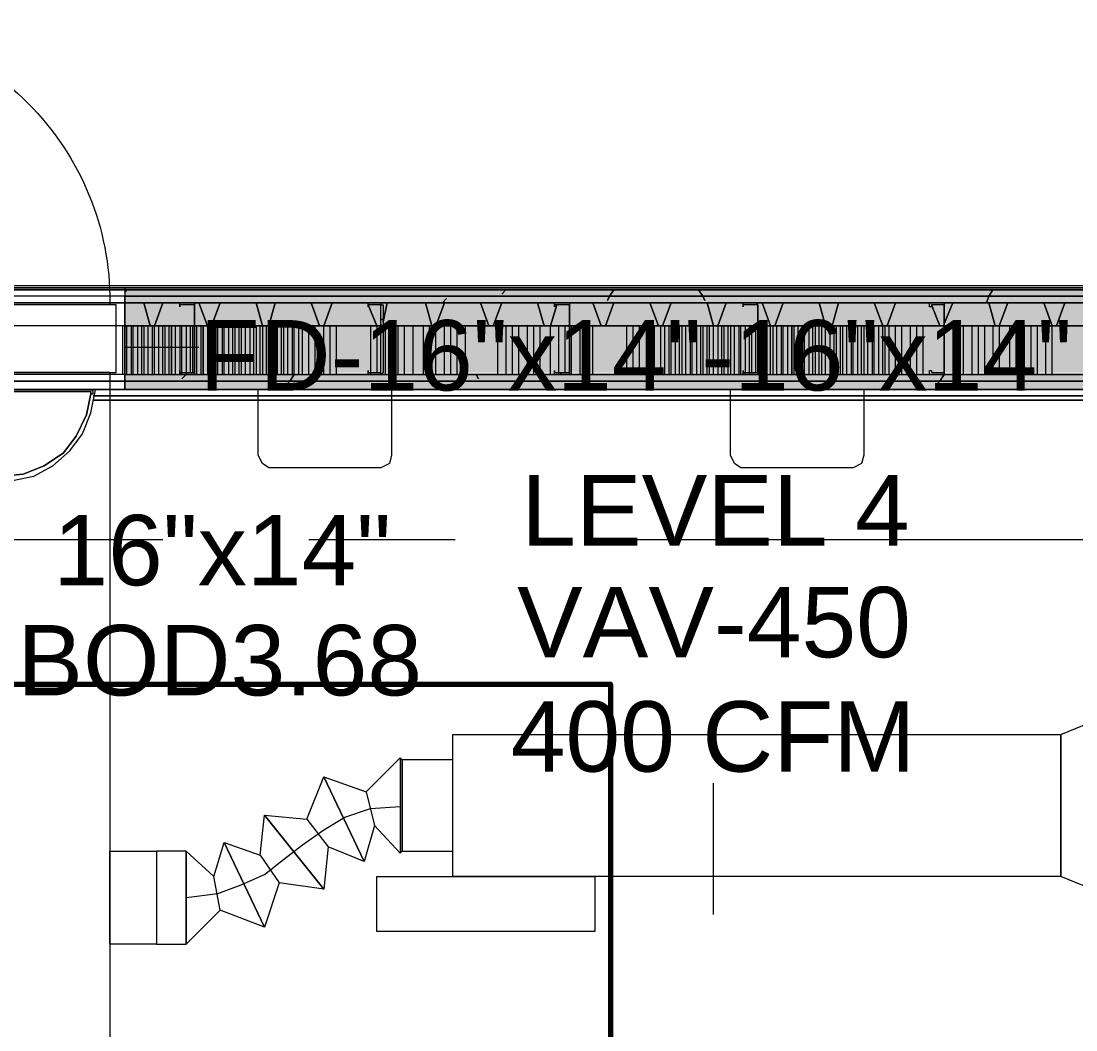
# Model space of a CAD drawing. Header units: metres. Extents: x 29 to 268, y -7 to 151.
# Drawn here: x 65.842 to 68.125, y 32.948 to 35.132 of the extents above; entities that cross this region are included whole.
import ezdxf

# ---------------------------------------------------------------- set-up
doc = ezdxf.new("R2010")
doc.units = ezdxf.units.M
doc.layers.add('HVAC - Ductos', color=5, linetype='Continuous', lineweight=50)
doc.layers.add('PDF2_Geometry', color=7, linetype='Continuous', true_color=0xaaaaaa)
doc.layers.add('PDF2_Solid Fills', color=7, linetype='Continuous', true_color=0xffffff)
doc.layers.add('PDF2_Text', color=7, linetype='Continuous')
doc.styles.add('PDF Helvetica', font='')
doc.styles.get('PDF Helvetica').set_extended_font_data('Helvetica')

msp = doc.modelspace()

# ---------------------------------------------------------------- hatches: boundary and pattern name
at = {"layer": 'PDF2_Solid Fills', "lineweight": 0, "transparency": 33554559}
h = msp.add_hatch(color=256, dxfattribs=at)
h.paths.add_polyline_path([(65.5709, 34.5359), (65.5709, 34.5496), (65.4059, 34.5496), (65.4059, 34.5359)])
h.paths.add_polyline_path([(74.5497, 34.5359), (74.5497, 34.5496), (73.7568, 34.5496), (73.7568, 34.5359)])
h.paths.add_polyline_path([(73.0326, 34.5359), (73.0326, 34.5496), (66.0659, 34.5496), (66.0659, 34.5359)])
h = msp.add_hatch(color=256, dxfattribs=at)
h.paths.add_polyline_path([(65.5709, 34.5359), (65.5709, 34.5496), (65.4059, 34.5496), (65.4059, 34.5359)])
h.paths.add_polyline_path([(74.5497, 34.5359), (74.5497, 34.5496), (73.7568, 34.5496), (73.7568, 34.5359)])
h.paths.add_polyline_path([(73.0326, 34.5359), (73.0326, 34.5496), (66.0659, 34.5496), (66.0659, 34.5359)])
h = msp.add_hatch(color=256, dxfattribs=at)
h.paths.add_polyline_path([(65.5709, 34.5221), (65.5709, 34.5359), (65.4059, 34.5359), (65.4059, 34.5221)])
h.paths.add_polyline_path([(73.7568, 34.5359), (73.7568, 34.5221), (74.5681, 34.5221), (74.5681, 34.5359)])
h.paths.add_polyline_path([(66.0659, 34.5359), (66.0659, 34.5221), (73.0326, 34.5221), (73.0326, 34.5359)])
h = msp.add_hatch(color=256, dxfattribs=at)
h.paths.add_polyline_path([(65.5709, 34.5221), (65.5709, 34.5359), (65.4059, 34.5359), (65.4059, 34.5221)])
h.paths.add_polyline_path([(73.7568, 34.5359), (73.7568, 34.5221), (74.5497, 34.5221), (74.5497, 34.5359)])
h.paths.add_polyline_path([(66.0659, 34.5359), (66.0659, 34.5221), (73.0326, 34.5221), (73.0326, 34.5359)])
h = msp.add_hatch(color=256, dxfattribs=at)
h.paths.add_polyline_path([(65.5709, 34.4717), (65.5709, 34.5221), (65.4059, 34.5221), (65.4059, 34.4717)])
h.paths.add_polyline_path([(73.7568, 34.5221), (73.7568, 34.4717), (74.5818, 34.4717), (74.5818, 34.5221)])
h.paths.add_polyline_path([(66.0659, 34.5221), (66.0659, 34.4717), (73.0326, 34.4717), (73.0326, 34.5221)])
h = msp.add_hatch(color=256, dxfattribs=at)
h.paths.add_polyline_path([(65.5709, 34.4717), (65.5709, 34.5221), (65.4059, 34.5221), (65.4059, 34.4717)])
h.paths.add_polyline_path([(73.7568, 34.5221), (73.7568, 34.4717), (74.5497, 34.4717), (74.5497, 34.5221)])
h.paths.add_polyline_path([(66.0659, 34.5221), (66.0659, 34.4717), (73.0326, 34.4717), (73.0326, 34.5221)])
h = msp.add_hatch(color=256, dxfattribs=at)
h.paths.add_polyline_path([(66.185, 34.5221), (66.2171, 34.5175), (66.2171, 34.5221)])
h.paths.add_polyline_path([(66.2171, 34.3709), (66.185, 34.3709), (66.2171, 34.3663)])
h = msp.add_hatch(color=256, dxfattribs=at)
h.paths.add_polyline_path([(66.185, 34.5221), (66.2171, 34.5175), (66.2171, 34.5221)])
h.paths.add_polyline_path([(66.2171, 34.3709), (66.185, 34.3709), (66.2171, 34.3663)])
h = msp.add_hatch(color=256, dxfattribs=at)
h.paths.add_polyline_path([(66.593, 34.5221), (66.6205, 34.5175), (66.6205, 34.5221)])
h.paths.add_polyline_path([(66.6205, 34.3709), (66.593, 34.3709), (66.6205, 34.3663)])
h = msp.add_hatch(color=256, dxfattribs=at)
h.paths.add_polyline_path([(66.593, 34.5221), (66.6205, 34.5175), (66.6205, 34.5221)])
h.paths.add_polyline_path([(66.6205, 34.3709), (66.593, 34.3709), (66.6205, 34.3663)])
h = msp.add_hatch(color=256, dxfattribs=at)
h.paths.add_polyline_path([(67.0284, 34.5175), (67.0284, 34.5221), (66.9964, 34.5221)])
h.paths.add_polyline_path([(67.0284, 34.3663), (67.0284, 34.3709), (66.9964, 34.3709)])
h = msp.add_hatch(color=256, dxfattribs=at)
h.paths.add_polyline_path([(67.0284, 34.5175), (67.0284, 34.5221), (66.9964, 34.5221)])
h.paths.add_polyline_path([(67.0284, 34.3663), (67.0284, 34.3709), (66.9964, 34.3709)])
h = msp.add_hatch(color=256, dxfattribs=at)
h.paths.add_polyline_path([(67.4042, 34.5221), (67.4317, 34.5175), (67.4317, 34.5221)])
h.paths.add_polyline_path([(67.4317, 34.3709), (67.4042, 34.3709), (67.4317, 34.3663)])
h = msp.add_hatch(color=256, dxfattribs=at)
h.paths.add_polyline_path([(67.4042, 34.5221), (67.4317, 34.5175), (67.4317, 34.5221)])
h.paths.add_polyline_path([(67.4317, 34.3709), (67.4042, 34.3709), (67.4317, 34.3663)])
h = msp.add_hatch(color=256, dxfattribs=at)
h.paths.add_polyline_path([(67.8396, 34.5175), (67.8396, 34.5221), (67.8122, 34.5221)])
h.paths.add_polyline_path([(67.8396, 34.3663), (67.8396, 34.3709), (67.8076, 34.3709)])
h = msp.add_hatch(color=256, dxfattribs=at)
h.paths.add_polyline_path([(67.8396, 34.5175), (67.8396, 34.5221), (67.8122, 34.5221)])
h.paths.add_polyline_path([(67.8396, 34.3663), (67.8396, 34.3709), (67.8076, 34.3709)])
h = msp.add_hatch(color=256, dxfattribs=at)
h.paths.add_polyline_path([(65.5709, 34.3663), (65.5709, 34.4717), (65.4059, 34.4717), (65.4059, 34.3663)])
h.paths.add_polyline_path([(74.536, 34.3709), (74.5818, 34.3709), (74.5818, 34.4717), (73.7568, 34.4717), (73.7568, 34.3663)])
h.paths.add_polyline_path([(73.0326, 34.3709), (73.0326, 34.4717), (66.0659, 34.4717), (66.0659, 34.3709), (72.2443, 34.3709), (72.5056, 34.3663), (72.5056, 34.3709)])
h = msp.add_hatch(color=256, dxfattribs=at)
h.paths.add_polyline_path([(65.5709, 34.3663), (65.5709, 34.4717), (65.4059, 34.4717), (65.4059, 34.3663)])
h.paths.add_polyline_path([(74.5497, 34.3709), (74.5497, 34.4717), (73.7568, 34.4717), (73.7568, 34.3663), (74.1327, 34.3709)])
h.paths.add_polyline_path([(73.0326, 34.3709), (73.0326, 34.4717), (66.0659, 34.4717), (66.0659, 34.3709), (72.2443, 34.3709), (72.5056, 34.3663), (72.5056, 34.3709)])
h = msp.add_hatch(color=256, dxfattribs=at)
h.paths.add_polyline_path([(65.5709, 34.3525), (65.5709, 34.3663), (65.4059, 34.3663), (65.4059, 34.3525)])
h.paths.add_polyline_path([(73.7568, 34.3663), (73.7568, 34.3525), (74.5681, 34.3525), (74.5681, 34.3663)])
h.paths.add_polyline_path([(66.0659, 34.3663), (66.0659, 34.3525), (73.0326, 34.3525), (73.0326, 34.3663)])
h = msp.add_hatch(color=256, dxfattribs=at)
h.paths.add_polyline_path([(65.5709, 34.3525), (65.5709, 34.3663), (65.4059, 34.3663), (65.4059, 34.3525)])
h.paths.add_polyline_path([(73.7568, 34.3663), (73.7568, 34.3525), (74.5497, 34.3525), (74.5497, 34.3663)])
h.paths.add_polyline_path([(66.0659, 34.3663), (66.0659, 34.3525), (73.0326, 34.3525), (73.0326, 34.3663)])
h = msp.add_hatch(color=256, dxfattribs=at)
h.paths.add_polyline_path([(65.5709, 34.3388), (65.5709, 34.3525), (65.4059, 34.3525), (65.4059, 34.3388)])
h.paths.add_polyline_path([(74.5497, 34.3342), (74.5497, 34.3525), (73.7568, 34.3525), (73.7568, 34.3342)])
h.paths.add_polyline_path([(73.0326, 34.3342), (73.0326, 34.3525), (66.0659, 34.3525), (66.0659, 34.3342)])
h = msp.add_hatch(color=256, dxfattribs=at)
h.paths.add_polyline_path([(65.5709, 34.3342), (65.5709, 34.3525), (65.4059, 34.3525), (65.4059, 34.3388), (65.4426, 34.3388)])
h.paths.add_polyline_path([(74.5497, 34.3342), (74.5497, 34.3525), (73.7568, 34.3525), (73.7568, 34.3342)])
h.paths.add_polyline_path([(73.0326, 34.3342), (73.0326, 34.3525), (66.0659, 34.3525), (66.0659, 34.3342)])

# ---------------------------------------------------------------- linework, layer by layer
at = {"layer": 'HVAC - Ductos', "lineweight": 0}
msp.add_lwpolyline([(66.0338, 34.5221), (65.6305, 34.5221), (65.6213, 34.5679), (65.6076, 34.6092), (65.5846, 34.6504), (65.5526, 34.6825), (65.5159, 34.7054), (65.47, 34.7192), (65.4243, 34.7237), (65.4243, 35.1317, -0.417509)], format="xyb", close=True, dxfattribs=at)
for points in [[(65.6305, 34.5175), (65.6305, 34.5221), (66.0338, 34.5221), (66.0338, 34.5175)], [(65.6167, 34.3709), (66.0476, 34.3709), (66.0476, 34.5175), (65.6167, 34.5175)], [(65.6305, 32.6521), (65.6305, 34.3709), (66.0338, 34.3709), (66.0338, 32.6521)], [(68.0918, 33.28), (68.0918, 33.5871), (68.0918, 33.28), (66.7763, 33.28), (66.7763, 33.5871), (68.0918, 33.5871), (68.2155, 33.6375), (68.2155, 33.2296)], [(66.6663, 33.5321), (66.6663, 33.5275), (66.6663, 33.5092), (66.6663, 33.4817), (66.6663, 33.4495), (66.6663, 33.4175), (66.6663, 33.3808), (66.6663, 33.3579), (66.6663, 33.3396), (66.6663, 33.335), (66.7763, 33.335), (66.7763, 33.3442), (66.7763, 33.3625), (66.7763, 33.3808), (66.7763, 33.4083), (66.7763, 33.4313), (66.7763, 33.4587), (66.7763, 33.4817), (66.7763, 33.5046), (66.7763, 33.5183), (66.7763, 33.5275), (66.7763, 33.5321), (66.6663, 33.5321), (66.6618, 33.5367), (66.6618, 33.5275), (66.6618, 33.5092), (66.6618, 33.4817), (66.6618, 33.4495), (66.6618, 33.4129), (66.6618, 33.3808), (66.6618, 33.3533), (66.6618, 33.3396), (66.6618, 33.3304), (66.6663, 33.335), (66.6663, 33.3396), (66.6663, 33.3579), (66.6663, 33.3808), (66.6663, 33.4175), (66.6663, 33.4495), (66.6663, 33.4817), (66.6663, 33.5092), (66.6663, 33.5275)], [(66.6663, 33.5321), (66.6663, 33.5275), (66.6663, 33.5183), (66.6663, 33.5046), (66.6663, 33.4817), (66.6663, 33.4587), (66.6663, 33.4313), (66.6663, 33.4083), (66.6663, 33.3808), (66.6663, 33.3625), (66.6663, 33.3442), (66.6663, 33.335), (66.6663, 33.3442), (66.6663, 33.3625), (66.6663, 33.3808), (66.6663, 33.4083), (66.6663, 33.4313), (66.6663, 33.4587), (66.6663, 33.4817), (66.6663, 33.5046), (66.6663, 33.5183), (66.6663, 33.5275)], [(66.1346, 33.1333), (66.0338, 33.1333), (66.0338, 33.1379), (66.0338, 33.1471), (66.0338, 33.1654), (66.0338, 33.1837), (66.0338, 33.2112), (66.0338, 33.2342), (66.0338, 33.2617), (66.0338, 33.2845), (66.0338, 33.3075), (66.0338, 33.3213), (66.0338, 33.335), (66.1346, 33.335), (66.1346, 33.3213), (66.1346, 33.3075), (66.1346, 33.2845), (66.1346, 33.2617), (66.1346, 33.2342), (66.1346, 33.2112), (66.1346, 33.1837), (66.1346, 33.1654), (66.1346, 33.1471), (66.1346, 33.1379)], [(66.1988, 33.335), (66.1988, 33.3213), (66.1988, 33.3075), (66.1988, 33.2845), (66.1988, 33.2617), (66.1988, 33.2342), (66.1988, 33.2112), (66.1988, 33.1837), (66.1988, 33.1654), (66.1988, 33.1471), (66.1988, 33.1379), (66.1988, 33.1333), (66.1988, 33.1379), (66.1988, 33.1471), (66.1988, 33.1654), (66.1988, 33.1837), (66.1988, 33.2112), (66.1988, 33.2342), (66.1988, 33.2617), (66.1988, 33.2845), (66.1988, 33.3075), (66.1988, 33.3213)], [(66.6113, 33.1608), (66.6113, 33.28), (67.0834, 33.28), (67.0834, 33.1608)]]:
    msp.add_lwpolyline(points, close=True, dxfattribs=at)
for points in [[(66.0659, 34.4259), (66.2263, 34.4259)], [(65.6305, 34.3709), (66.0338, 34.3709), (65.6305, 34.3709)], [(66.0338, 34.3709), (66.0338, 34.3709)], [(66.5884, 33.4633), (66.6618, 33.5367), (66.6618, 33.3304), (66.6068, 33.39), (66.5838, 33.3121), (66.4968, 33.4954), (66.5884, 33.4633), (66.6068, 33.39)], [(66.6618, 33.5367), (66.6618, 33.5275), (66.6618, 33.5092), (66.6618, 33.4817), (66.6618, 33.4495), (66.6618, 33.4129), (66.6618, 33.3808), (66.6618, 33.3533), (66.6618, 33.3396), (66.6618, 33.3304)], [(66.46, 33.4037), (66.4968, 33.4954), (66.5838, 33.3121), (66.5059, 33.3442), (66.4968, 33.2525), (66.3684, 33.4129), (66.46, 33.4037), (66.5059, 33.3442)], [(67.3401, 33.1975), (67.3401, 33.4817)], [(66.1988, 33.2342), (66.2676, 33.2433), (66.318, 33.2617), (66.3684, 33.2845), (66.4096, 33.3167), (66.4509, 33.3487), (66.4968, 33.3808), (66.5426, 33.4083), (66.5976, 33.4267), (66.6618, 33.4313)], [(66.3592, 33.3258), (66.3684, 33.4129), (66.4968, 33.2525), (66.4005, 33.2663), (66.3684, 33.17), (66.2813, 33.3533), (66.3592, 33.3258), (66.4005, 33.2663)], [(66.2584, 33.28), (66.2813, 33.3533), (66.3684, 33.17), (66.2722, 33.2067), (66.2584, 33.28), (66.1988, 33.335), (66.1346, 33.335), (66.1346, 33.3213), (66.1346, 33.3075), (66.1346, 33.2845), (66.1346, 33.2617), (66.1346, 33.2342), (66.1346, 33.2112), (66.1346, 33.1837), (66.1346, 33.1654), (66.1346, 33.1471), (66.1346, 33.1379), (66.1346, 33.1333), (66.1988, 33.1333), (66.1988, 33.335), (66.1988, 33.1333), (66.2722, 33.2067)]]:
    msp.add_lwpolyline(points, dxfattribs=at)
at = {"layer": 'PDF2_Geometry', "lineweight": 0}
for points in [[(75.0951, 34.5359), (75.0951, 34.5496), (74.5818, 34.5496), (74.5681, 34.5496), (74.5497, 34.5496), (73.7568, 34.5496), (73.0326, 34.5496), (66.0659, 34.5496), (66.0659, 34.5359), (65.5709, 34.5359), (65.4059, 34.5359), (63.6642, 34.5359), (63.6642, 34.5221), (63.6642, 34.3342), (63.6642, 33.7429), (63.678, 33.7429), (63.678, 33.9217)], [(66.0659, 34.5221), (66.0659, 34.5359), (65.5709, 34.5359), (65.5709, 34.5496), (66.0659, 34.5496), (65.5709, 34.5496), (65.4059, 34.5496), (63.678, 34.5496)], [(78.2256, 34.5541), (74.5497, 34.5541), (74.5497, 34.5587), (65.4059, 34.5587), (64.2463, 34.5587)], [(87.3511, 34.5359), (87.3511, 34.5541), (87.3511, 34.5496), (87.3511, 34.5359), (86.6819, 34.5359), (86.6819, 34.5129), (86.6819, 34.5359), (78.8535, 34.5359), (86.6819, 34.5359), (86.6819, 34.5496), (78.2256, 34.5496), (78.2256, 34.5541), (78.8856, 34.5541), (78.8856, 34.5587), (78.2256, 34.5587), (74.5497, 34.5587), (65.4059, 34.5587), (65.4059, 34.5541), (74.5497, 34.5541), (74.5497, 34.5221), (74.5497, 34.5541), (65.4059, 34.5541), (64.2463, 34.5541)], [(74.5497, 32.9041), (74.5497, 34.3204), (74.5497, 34.3342), (73.7568, 34.3342), (73.0326, 34.3342), (66.0659, 34.3342), (65.5709, 34.3342), (65.5709, 34.5541), (66.0659, 34.5541)], [(65.5709, 34.5541), (66.0659, 34.5541), (66.0659, 34.3342), (65.5709, 34.3342), (66.0659, 34.3342), (65.5709, 34.3342), (65.5709, 34.3525)], [(66.0659, 34.4717), (66.2172, 34.4717), (66.6205, 34.4717), (66.2172, 34.4717), (66.0659, 34.4717), (66.0659, 34.5221), (73.0326, 34.5221), (73.0326, 34.4717), (72.9135, 34.4717), (72.5056, 34.4717), (72.1022, 34.4717), (72.5056, 34.4717), (72.9135, 34.4717), (73.0326, 34.4717), (73.7568, 34.4717), (73.7568, 34.5221), (73.0326, 34.5221), (73.0326, 34.5359), (73.0326, 34.5496), (73.7568, 34.5496), (73.7568, 34.5359), (73.0326, 34.5359)], [(66.0659, 34.3525), (66.0659, 34.3663), (66.0659, 34.4717), (65.5709, 34.4717), (65.5709, 34.5221), (65.4059, 34.5221), (63.678, 34.5221), (63.678, 34.4717), (63.678, 34.3342), (63.678, 34.3296), (63.678, 33.9263), (63.678, 34.3296), (63.678, 34.4717), (63.7834, 34.4717), (63.7834, 34.3296), (63.7834, 33.9263), (63.7834, 34.3296), (63.7834, 34.3663), (63.8338, 34.3663), (63.8338, 33.7429), (63.7834, 33.7429), (63.7834, 33.9217)], [(65.5709, 34.5359), (65.5709, 34.5221), (66.0659, 34.5221), (66.0659, 34.4717), (65.5709, 34.4717), (65.4059, 34.4717), (64.5947, 34.4717)], [(65.5709, 34.3663), (65.5709, 34.3525), (66.0659, 34.3525), (73.0326, 34.3525), (73.7568, 34.3525), (74.5497, 34.3525), (74.5497, 34.3342), (73.7568, 34.3342), (73.7568, 34.3525), (73.7568, 34.3663), (73.7568, 34.4717), (73.0326, 34.4717), (73.0326, 34.5221), (66.0659, 34.5221), (65.5709, 34.5221)], [(74.5497, 34.5359), (73.7568, 34.5359), (73.0326, 34.5359), (66.0659, 34.5359)], [(66.185, 34.5129), (66.185, 34.5129)], [(66.185, 34.5129), (66.185, 34.5129)], [(66.2172, 34.5175), (66.2172, 34.5175)], [(66.2172, 34.5175), (66.2172, 34.5175)], [(66.593, 34.5129), (66.593, 34.5129)], [(66.593, 34.5129), (66.593, 34.5129)], [(66.6205, 34.5175), (66.6205, 34.5175)], [(66.6205, 34.5175), (66.6205, 34.5175)], [(66.9964, 34.5129), (66.9964, 34.5129)], [(66.9964, 34.5129), (66.9964, 34.5129)], [(67.0284, 34.5175), (67.0284, 34.5175)], [(67.0284, 34.5175), (67.0284, 34.5175)], [(67.4042, 34.5129), (67.4042, 34.5129)], [(67.4042, 34.5129), (67.4042, 34.5129)], [(67.8396, 34.5175), (67.8396, 34.5175)], [(67.8396, 34.5175), (67.8396, 34.5175)], [(72.1022, 34.4717), (72.5056, 34.4717), (72.9135, 34.4717), (73.0326, 34.4717), (73.0326, 34.3663), (66.0659, 34.3663), (65.5709, 34.3663), (65.4059, 34.3663), (63.8338, 34.3663), (63.7834, 34.3663), (63.8338, 34.3663), (63.8338, 34.3525), (63.8338, 34.3342), (63.8338, 33.7429), (63.8338, 27.3674)], [(66.0659, 34.3663), (65.5709, 34.3663), (65.5709, 34.4717)], [(66.0613, 34.4717), (66.0613, 34.3663)], [(66.6205, 34.4717), (66.2172, 34.4717), (66.0659, 34.4717), (66.0659, 34.3663), (73.0326, 34.3663), (73.7568, 34.3663), (73.7568, 34.3525), (74.5497, 34.3525), (74.5497, 34.3663), (73.7568, 34.3663), (73.0326, 34.3663), (73.0326, 34.4717)], [(66.0705, 34.3663), (66.0705, 34.4717)], [(66.0797, 34.4717), (66.0797, 34.3663)], [(66.0842, 34.3663), (66.0842, 34.4717)], [(66.0934, 34.4717), (66.0934, 34.3663)], [(66.1026, 34.3663), (66.1026, 34.4717)], [(66.1072, 34.4717), (66.1072, 34.3663)], [(66.1163, 34.3663), (66.1163, 34.4717)], [(66.1255, 34.4717), (66.1255, 34.3663)], [(66.1301, 34.3663), (66.1301, 34.4717)], [(66.1392, 34.4717), (66.1392, 34.3663)], [(66.1484, 34.3663), (66.1484, 34.4717)], [(66.153, 34.4717), (66.153, 34.3663)], [(66.1622, 34.3663), (66.1622, 34.4717)], [(66.1759, 34.3663), (66.1759, 34.4717)], [(66.185, 34.4717), (66.185, 34.3663)], [(66.1896, 34.3663), (66.1896, 34.4717)], [(66.1988, 34.4717), (66.1988, 34.3663)], [(66.208, 34.3709), (66.208, 34.4717)], [(66.2126, 34.4717), (66.2126, 34.3709)], [(66.2218, 34.3663), (66.2218, 34.4717)], [(66.2309, 34.4717), (66.2309, 34.3663)], [(66.2447, 34.4717), (66.2447, 34.3663)], [(66.2538, 34.3663), (66.2538, 34.4717)], [(66.2584, 34.4717), (66.2584, 34.3663)], [(66.2676, 34.3663), (66.2676, 34.4717)], [(66.2768, 34.4717), (66.2768, 34.3663)], [(66.2813, 34.3663), (66.2813, 34.4717)], [(66.2905, 34.4717), (66.2905, 34.3663)], [(66.2996, 34.3663), (66.2996, 34.4717)], [(66.3042, 34.4717), (66.3042, 34.3663)], [(66.3134, 34.3663), (66.3134, 34.4717)], [(66.318, 34.4717), (66.318, 34.3663)], [(66.3272, 34.3663), (66.3272, 34.4717)], [(66.3363, 34.4717), (66.3363, 34.3663)], [(66.3455, 34.3663), (66.3455, 34.4717)], [(66.3501, 34.4717), (66.3501, 34.3663)], [(66.3592, 34.3663), (66.3592, 34.4717)], [(66.3638, 34.4717), (66.3638, 34.3663)], [(66.373, 34.3663), (66.373, 34.4717)], [(66.3822, 34.4717), (66.3822, 34.3663)], [(66.3868, 34.3663), (66.3868, 34.4717)], [(66.3959, 34.4717), (66.3959, 34.3663)], [(66.4051, 34.3663), (66.4051, 34.4717)], [(66.4096, 34.4717), (66.4096, 34.3663)], [(66.4188, 34.3663), (66.4188, 34.4717)], [(66.428, 34.4717), (66.428, 34.3663)], [(66.4326, 34.3663), (66.4326, 34.4717)], [(66.4418, 34.4717), (66.4418, 34.3663)], [(66.4509, 34.3663), (66.4509, 34.4717)], [(66.4646, 34.3663), (66.4646, 34.4717)], [(66.4784, 34.3663), (66.4784, 34.4717)], [(66.4968, 34.3663), (66.4968, 34.4717)], [(66.5105, 34.3663), (66.5105, 34.4717)], [(66.5243, 34.3663), (66.5243, 34.4717)], [(66.5976, 34.4717), (66.5976, 34.3663)], [(66.6113, 34.4717), (66.6113, 34.3709)], [(69.4622, 34.4717), (69.0588, 34.4717), (68.651, 34.4717), (68.2476, 34.4717), (67.8396, 34.4717), (67.4364, 34.4717), (67.0284, 34.4717), (66.6251, 34.4717)], [(66.6297, 34.4717), (66.6297, 34.3663)], [(66.6434, 34.4717), (66.6434, 34.3663)], [(66.6572, 34.4717), (66.6572, 34.3663)], [(66.6709, 34.4717), (66.6709, 34.3663)], [(66.6892, 34.4717), (66.6892, 34.3663)], [(66.7122, 34.3663), (66.7122, 34.4717)], [(66.7259, 34.3663), (66.7259, 34.4717)], [(66.7396, 34.3663), (66.7396, 34.4717)], [(66.758, 34.3663), (66.758, 34.4717)], [(66.7718, 34.3663), (66.7718, 34.4717)], [(66.7855, 34.3663), (66.7855, 34.4717)], [(66.8038, 34.3663), (66.8038, 34.4717)], [(66.8726, 34.4717), (66.8726, 34.3663)], [(66.8909, 34.4717), (66.8909, 34.3663)], [(66.9047, 34.4717), (66.9047, 34.3663)], [(66.9184, 34.4717), (66.9184, 34.3663)], [(66.9368, 34.4717), (66.9368, 34.3663)], [(66.9505, 34.4717), (66.9505, 34.3663)], [(66.9642, 34.4717), (66.9642, 34.3663)], [(66.9872, 34.3663), (66.9872, 34.4717)], [(67.0055, 34.3663), (67.0055, 34.4717)], [(67.0192, 34.3709), (67.0192, 34.4717)], [(67.033, 34.3663), (67.033, 34.4717)], [(67.0514, 34.3663), (67.0514, 34.4717)], [(67.0651, 34.3663), (67.0651, 34.4717)], [(67.0788, 34.3663), (67.0788, 34.4717)], [(67.1522, 34.4717), (67.1522, 34.3663)], [(67.1659, 34.4717), (67.1659, 34.3663)], [(67.1797, 34.4717), (67.1797, 34.3663)], [(67.198, 34.4717), (67.198, 34.3663)], [(67.2118, 34.4717), (67.2118, 34.3663)], [(67.2255, 34.4717), (67.2255, 34.3663)], [(67.2346, 34.3663), (67.2346, 34.4717)], [(67.2438, 34.4717), (67.2438, 34.3663)], [(67.2484, 34.3663), (67.2484, 34.4717)], [(67.2576, 34.4717), (67.2576, 34.3663)], [(67.2668, 34.3663), (67.2668, 34.4717)], [(67.2714, 34.4717), (67.2714, 34.3663)], [(67.2805, 34.3663), (67.2805, 34.4717)], [(67.2896, 34.4717), (67.2896, 34.3663)], [(67.2942, 34.3663), (67.2942, 34.4717)], [(67.3034, 34.4717), (67.3034, 34.3663)], [(67.3126, 34.3663), (67.3126, 34.4717)], [(67.3172, 34.4717), (67.3172, 34.3663)], [(67.3264, 34.3663), (67.3264, 34.4717)], [(67.3309, 34.4717), (67.3309, 34.3663)], [(67.3401, 34.3663), (67.3401, 34.4717)], [(67.3493, 34.4717), (67.3493, 34.3663)], [(67.3584, 34.3663), (67.3584, 34.4717)], [(67.363, 34.4717), (67.363, 34.3663)], [(67.3722, 34.3663), (67.3722, 34.4717)], [(67.3768, 34.4717), (67.3768, 34.3663)], [(67.3859, 34.3663), (67.3859, 34.4717)], [(67.3951, 34.4717), (67.3951, 34.3663)], [(67.3996, 34.3663), (67.3996, 34.4717)], [(67.4088, 34.4717), (67.4088, 34.3663)], [(67.418, 34.3663), (67.418, 34.4717)], [(67.4226, 34.4717), (67.4226, 34.3709)], [(67.4318, 34.3709), (67.4318, 34.4717)], [(67.4455, 34.3663), (67.4455, 34.4717)], [(67.4547, 34.4717), (67.4547, 34.3663)], [(67.4638, 34.3663), (67.4638, 34.4717)], [(67.4684, 34.4717), (67.4684, 34.3663)], [(67.4776, 34.3663), (67.4776, 34.4717)], [(67.4868, 34.4717), (67.4868, 34.3663)], [(67.4914, 34.3663), (67.4914, 34.4717)], [(67.5005, 34.4717), (67.5005, 34.3663)], [(67.5142, 34.4717), (67.5142, 34.3663)], [(67.5234, 34.3663), (67.5234, 34.4717)], [(67.5326, 34.4717), (67.5326, 34.3663)], [(67.5372, 34.3663), (67.5372, 34.4717)], [(67.5464, 34.4717), (67.5464, 34.3663)], [(67.5555, 34.3663), (67.5555, 34.4717)], [(67.5601, 34.4717), (67.5601, 34.3663)], [(67.5692, 34.3663), (67.5692, 34.4717)], [(67.5738, 34.4717), (67.5738, 34.3663)], [(67.583, 34.3663), (67.583, 34.4717)], [(67.5922, 34.4717), (67.5922, 34.3663)], [(67.6014, 34.3663), (67.6014, 34.4717)], [(67.6059, 34.4717), (67.6059, 34.3663)], [(67.6151, 34.3663), (67.6151, 34.4717)], [(67.6197, 34.4717), (67.6197, 34.3663)], [(67.6288, 34.3663), (67.6288, 34.4717)], [(67.638, 34.4717), (67.638, 34.3663)], [(67.6426, 34.3663), (67.6426, 34.4717)], [(67.6518, 34.4717), (67.6518, 34.3663)], [(67.6609, 34.3663), (67.6609, 34.4717)], [(67.6655, 34.4717), (67.6655, 34.3663)], [(67.6746, 34.3663), (67.6746, 34.4717)], [(67.6838, 34.4717), (67.6838, 34.3663)], [(67.6884, 34.3663), (67.6884, 34.4717)], [(67.6976, 34.4717), (67.6976, 34.3663)], [(67.7068, 34.3663), (67.7068, 34.4717)], [(67.7114, 34.4717), (67.7114, 34.3663)], [(67.7205, 34.3663), (67.7205, 34.4717)], [(67.7342, 34.3663), (67.7342, 34.4717)], [(67.748, 34.3663), (67.748, 34.4717)], [(67.7664, 34.3663), (67.7664, 34.4717)], [(67.7801, 34.3663), (67.7801, 34.4717)], [(67.7938, 34.3663), (67.7938, 34.4717)], [(67.8672, 34.4717), (67.8672, 34.3663)], [(67.8809, 34.4717), (67.8809, 34.3663)], [(67.8993, 34.4717), (67.8993, 34.3663)], [(67.913, 34.4717), (67.913, 34.3663)], [(67.9268, 34.4717), (67.9268, 34.3663)], [(67.9451, 34.4717), (67.9451, 34.3663)], [(67.9588, 34.4717), (67.9588, 34.3663)], [(67.9818, 34.3663), (67.9818, 34.4717)], [(67.9955, 34.3663), (67.9955, 34.4717)], [(68.0138, 34.3663), (68.0138, 34.4717)], [(68.0276, 34.3663), (68.0276, 34.4717)], [(68.0414, 34.3663), (68.0414, 34.4717)], [(68.0596, 34.3663), (68.0596, 34.4717)], [(68.0734, 34.3663), (68.0734, 34.4717)], [(66.185, 34.3754), (66.185, 34.3754)], [(66.185, 34.3754), (66.185, 34.3754)], [(66.2172, 34.3709), (66.2172, 34.3709)], [(66.2172, 34.3709), (66.2172, 34.3709)], [(66.593, 34.3754), (66.593, 34.3754)], [(66.593, 34.3754), (66.593, 34.3754)], [(66.6205, 34.3709), (66.6205, 34.3709)], [(66.6205, 34.3709), (66.6205, 34.3709)], [(66.9964, 34.3754), (66.9964, 34.3754)], [(66.9964, 34.3754), (66.9964, 34.3754)], [(67.0284, 34.3709), (67.0284, 34.3709)], [(67.0284, 34.3709), (67.0284, 34.3709)], [(67.4042, 34.3754), (67.4042, 34.3754)], [(67.4042, 34.3754), (67.4042, 34.3754)], [(67.8396, 34.3709), (67.8396, 34.3709)], [(67.8396, 34.3709), (67.8396, 34.3709)], [(66.0659, 34.3342), (66.0659, 34.3525), (65.5709, 34.3525), (65.4059, 34.3525), (63.8476, 34.3525), (63.8476, 34.3342), (63.8476, 33.7429), (63.8476, 28.9166), (63.8476, 28.77), (63.8476, 27.3674), (63.8476, 24.5486), (63.8613, 24.5486), (63.8659, 24.5486), (66.2584, 24.5486), (66.6159, 24.5486), (66.6159, 24.567)], [(65.988, 34.3296), (65.6167, 34.3296), (65.6122, 34.3296), (65.6076, 34.3296), (65.6076, 34.325), (65.6167, 34.2791), (65.6396, 34.2333), (65.6717, 34.1967), (65.7084, 34.1692), (65.7542, 34.1508), (65.8001, 34.1463), (65.8459, 34.1508), (65.8918, 34.1692), (65.933, 34.1967), (65.9605, 34.2333), (65.9834, 34.2791), (65.9926, 34.325), (65.9926, 34.3296), (65.988, 34.3296), (65.9926, 34.3296), (65.9926, 34.325), (65.9972, 34.325), (65.9972, 34.3296), (65.9926, 34.3342)], [(72.1618, 34.3204), (65.9972, 34.3204)], [(72.1618, 34.3204), (65.9972, 34.3204)], [(72.1618, 34.3204), (65.9972, 34.3204)], [(72.1618, 34.3204), (65.9972, 34.3204)], [(72.1618, 34.3204), (66.0018, 34.3204)], [(72.1618, 34.3204), (66.0018, 34.3204)], [(72.1618, 34.3204), (66.0018, 34.3204)], [(72.1618, 34.3204), (66.0018, 34.3204)], [(66.0018, 34.3204), (72.1618, 34.3204)], [(66.0018, 34.3204), (72.1618, 34.3204)], [(73.0326, 34.3342), (66.0659, 34.3342), (73.0326, 34.3342)], [(66.1484, 34.0087), (64.8788, 34.0087)], [(66.7809, 34.0087), (66.4646, 34.0087)], [(68.3714, 34.0087), (67.1018, 34.0087)]]:
    msp.add_lwpolyline(points, dxfattribs=at)
for points in [[(66.0659, 34.3342), (73.0326, 34.3342), (73.0326, 34.5541), (66.0659, 34.5541)], [(73.0326, 34.5541), (66.0659, 34.5541), (66.0659, 34.5496), (73.0326, 34.5496)], [(73.0326, 34.5359), (73.0326, 34.5496), (66.0659, 34.5496), (66.0659, 34.5359)], [(73.0326, 34.5221), (73.0326, 34.5359), (66.0659, 34.5359), (66.0659, 34.5221)], [(66.2172, 34.5221), (66.2172, 34.5175), (66.2172, 34.3709), (66.2172, 34.3663), (66.185, 34.3663), (66.185, 34.3754), (66.185, 34.3709), (66.2172, 34.3709), (66.2172, 34.5175), (66.185, 34.5175), (66.185, 34.5129), (66.185, 34.5221)], [(66.2172, 34.5221), (66.2172, 34.5175), (66.2172, 34.3709), (66.2172, 34.3663), (66.185, 34.3663), (66.185, 34.3754), (66.185, 34.3709), (66.2172, 34.3709), (66.2172, 34.5175), (66.185, 34.5175), (66.185, 34.5129), (66.185, 34.5221)], [(66.6205, 34.5221), (66.6205, 34.5175), (66.6251, 34.5175), (66.6251, 34.3709), (66.6205, 34.3663), (66.593, 34.3663), (66.593, 34.3754), (66.593, 34.3709), (66.6205, 34.3709), (66.6205, 34.5175), (66.593, 34.5175), (66.593, 34.5129), (66.593, 34.5221)], [(66.6205, 34.5221), (66.6205, 34.5175), (66.6251, 34.5175), (66.6251, 34.3709), (66.6205, 34.3663), (66.593, 34.3663), (66.593, 34.3754), (66.593, 34.3709), (66.6205, 34.3709), (66.6205, 34.5175), (66.593, 34.5175), (66.593, 34.5129), (66.593, 34.5221)], [(67.0284, 34.5221), (67.0284, 34.5175), (67.0284, 34.3709), (67.0284, 34.3663), (66.9964, 34.3663), (66.9964, 34.3754), (66.9964, 34.3709), (67.0284, 34.3709), (67.0284, 34.5175), (66.9964, 34.5175), (66.9964, 34.5129), (66.9964, 34.5221)], [(67.0284, 34.5221), (67.0284, 34.5175), (67.0284, 34.3709), (67.0284, 34.3663), (66.9964, 34.3663), (66.9964, 34.3754), (66.9964, 34.3709), (67.0284, 34.3709), (67.0284, 34.5175), (66.9964, 34.5175), (66.9964, 34.5129), (66.9964, 34.5221)], [(67.4318, 34.5221), (67.4364, 34.5175), (67.4364, 34.3709), (67.4364, 34.3663), (67.4318, 34.3663), (67.4042, 34.3663), (67.4042, 34.3754), (67.4042, 34.3709), (67.4318, 34.3709), (67.4364, 34.3709), (67.4364, 34.5175), (67.4318, 34.5175), (67.4042, 34.5175), (67.4042, 34.5129), (67.4042, 34.5221)], [(67.4318, 34.5221), (67.4364, 34.5175), (67.4364, 34.3709), (67.4364, 34.3663), (67.4318, 34.3663), (67.4042, 34.3663), (67.4042, 34.3754), (67.4042, 34.3709), (67.4318, 34.3709), (67.4364, 34.3709), (67.4364, 34.5175), (67.4318, 34.5175), (67.4042, 34.5175), (67.4042, 34.5129), (67.4042, 34.5221)], [(67.8396, 34.5221), (67.8396, 34.5175), (67.8396, 34.3709), (67.8396, 34.3663), (67.8076, 34.3663), (67.8076, 34.3754), (67.8122, 34.3754), (67.8122, 34.3709), (67.8396, 34.3709), (67.8396, 34.5175), (67.8122, 34.5175), (67.8122, 34.5129), (67.8076, 34.5129), (67.8076, 34.5221)], [(67.8396, 34.5221), (67.8396, 34.5175), (67.8396, 34.3709), (67.8396, 34.3663), (67.8076, 34.3663), (67.8076, 34.3754), (67.8122, 34.3754), (67.8122, 34.3709), (67.8396, 34.3709), (67.8396, 34.5175), (67.8122, 34.5175), (67.8122, 34.5129), (67.8076, 34.5129), (67.8076, 34.5221)], [(66.1668, 34.3663), (66.1668, 34.4717)], [(66.2355, 34.4717), (66.2355, 34.3663)], [(69.4622, 34.4717), (69.0588, 34.4717), (68.651, 34.4717), (68.2476, 34.4717), (67.8396, 34.4717), (67.4364, 34.4717), (67.0284, 34.4717), (66.6251, 34.4717), (67.0284, 34.4717), (67.4364, 34.4717), (67.8396, 34.4717), (68.2476, 34.4717), (68.651, 34.4717), (69.0588, 34.4717)], [(67.4409, 34.3663), (67.4409, 34.4717)], [(67.5096, 34.4717), (67.5096, 34.3663)], [(73.0326, 34.3525), (73.0326, 34.3663), (66.0659, 34.3663), (66.0659, 34.3525)], [(73.0326, 34.3342), (73.0326, 34.3525), (66.0659, 34.3525), (66.0659, 34.3342)], [(66.0018, 34.3296), (66.0018, 34.3342), (65.9972, 34.3342), (65.9926, 34.3342), (65.6076, 34.3342), (65.603, 34.3342), (65.603, 34.3296), (65.5984, 34.3296), (65.6076, 34.2837), (65.6259, 34.2379), (65.6534, 34.2013), (65.6901, 34.1692), (65.7313, 34.1463), (65.7772, 34.1371), (65.823, 34.1371), (65.8688, 34.1463), (65.91, 34.1692), (65.9468, 34.2013), (65.9743, 34.2379), (65.9926, 34.2837)], [(65.9926, 34.325), (65.9834, 34.2791), (65.9605, 34.2333), (65.933, 34.1967), (65.8918, 34.1692), (65.8459, 34.1508), (65.8001, 34.1463), (65.7542, 34.1508), (65.7084, 34.1692), (65.6717, 34.1967), (65.6396, 34.2333), (65.6167, 34.2791), (65.6076, 34.325), (65.6076, 34.3296), (65.6122, 34.3296), (65.6167, 34.3296), (65.988, 34.3296), (65.9926, 34.3296)], [(65.9926, 34.3342), (72.1618, 34.3342)], [(65.9972, 34.3204), (72.1618, 34.3204)], [(72.1618, 34.3204), (66.0018, 34.3204)], [(66.6434, 34.1921), (66.6388, 34.1737), (66.6205, 34.1646), (66.3776, 34.1646), (66.3638, 34.1737), (66.3547, 34.1921), (66.3547, 34.3342), (66.6434, 34.3342)], [(67.6655, 34.1921), (67.6609, 34.1737), (67.6426, 34.1646), (67.3996, 34.1646), (67.3859, 34.1737), (67.3768, 34.1921), (67.3768, 34.3342), (67.6655, 34.3342)], [(65.9972, 34.3113), (72.1618, 34.3113)]]:
    msp.add_lwpolyline(points, close=True, dxfattribs=at)
at = {"layer": 'PDF2_Geometry', "color": 254, "lineweight": 0, "true_color": 0xeaeaea}
for points in [[(66.0659, 34.545), (66.0705, 34.5496)], [(66.8818, 34.5404), (66.8909, 34.5496)], [(67.1109, 34.5267), (67.1155, 34.5359), (67.1246, 34.5496), (67.1155, 34.5359)], [(67.3172, 34.5359), (67.3218, 34.5267), (67.3172, 34.5359), (67.308, 34.5496)], [(67.9314, 34.5221), (67.9359, 34.5359), (67.9451, 34.5496), (67.9359, 34.5359)], [(66.7534, 34.5221), (66.7626, 34.5313)], [(66.1896, 34.3571), (66.1988, 34.3663)], [(66.4234, 34.3525), (66.4326, 34.3663), (66.4234, 34.3525), (66.4142, 34.3433)], [(66.8268, 34.3663), (66.8313, 34.3571)], [(67.8305, 34.3525), (67.8396, 34.3663), (67.8305, 34.3525), (67.8259, 34.3479)], [(67.7022, 34.3342), (67.7068, 34.3388)]]:
    msp.add_lwpolyline(points, close=True, dxfattribs=at)
msp.add_lwpolyline([(66.9551, 34.5496), (66.9551, 34.5496)], dxfattribs=at)
msp.add_lwpolyline([(66.9551, 34.5496), (66.9551, 34.5496)], dxfattribs=at)
at = {"layer": 'PDF2_Geometry', "color": 254, "lineweight": 0, "true_color": 0xdddddd}
for points in [[(66.1072, 34.5221), (66.1209, 34.4717)], [(66.1484, 34.5221), (66.1301, 34.4717)], [(66.2263, 34.5221), (66.2447, 34.4717)], [(66.2722, 34.5221), (66.2538, 34.4717)], [(66.3501, 34.5221), (66.3638, 34.4717)], [(66.3913, 34.5221), (66.3776, 34.4717)], [(66.4692, 34.5221), (66.4876, 34.4717)], [(66.5151, 34.5221), (66.4968, 34.4717)], [(66.6342, 34.5221), (66.6251, 34.4809)], [(66.7168, 34.5221), (66.7305, 34.4717)], [(66.758, 34.5221), (66.7396, 34.4717)], [(66.8359, 34.5221), (66.8542, 34.4717)], [(66.8818, 34.5221), (66.8634, 34.4717)], [(66.9596, 34.5221), (66.9734, 34.4717)], [(67.0788, 34.5221), (67.0972, 34.4717)], [(67.1246, 34.5221), (67.1064, 34.4717)], [(67.2026, 34.5221), (67.2209, 34.4717)], [(67.2484, 34.5221), (67.2301, 34.4717)], [(67.3264, 34.5221), (67.3401, 34.4717)], [(67.3676, 34.5221), (67.3493, 34.4717)], [(67.4455, 34.5221), (67.4638, 34.4717)], [(67.4914, 34.5221), (67.473, 34.4717)], [(67.5692, 34.5221), (67.583, 34.4717)], [(67.6105, 34.5221), (67.5968, 34.4717)], [(67.6884, 34.5221), (67.7068, 34.4717)], [(67.7342, 34.5221), (67.7159, 34.4717)], [(67.858, 34.5221), (67.8396, 34.4763)], [(67.9359, 34.5221), (67.9496, 34.4717)], [(67.9772, 34.5221), (67.9588, 34.4717)], [(68.0551, 34.5221), (68.0734, 34.4717)], [(68.1009, 34.5221), (68.0826, 34.4717)], [(66.593, 34.5175), (66.6113, 34.4717)], [(67.0009, 34.5175), (66.9872, 34.4717)], [(67.8122, 34.5175), (67.8305, 34.4717)], [(66.6205, 34.4763), (66.6205, 34.4717)]]:
    msp.add_lwpolyline(points, close=True, dxfattribs=at)
at = {"layer": 'PDF2_Geometry', "color": 254, "lineweight": 0, "true_color": 0xd2d2d2}
for points in [[(67.0284, 34.5083), (67.0284, 34.5083)], [(67.0284, 34.5083), (67.0284, 34.5083)], [(67.4364, 34.4121), (67.4364, 34.4121)], [(67.4364, 34.4121), (67.4364, 34.4121)], [(67.0284, 34.3891), (67.0284, 34.3891)], [(67.0284, 34.3891), (67.0284, 34.3891)]]:
    msp.add_lwpolyline(points, dxfattribs=at)
for points in [[(66.6251, 34.4854), (66.6205, 34.4854)], [(67.01, 34.3709), (67.01, 34.3663)]]:
    msp.add_lwpolyline(points, close=True, dxfattribs=at)
at = {"layer": 'PDF2_Geometry', "color": 254, "lineweight": 0, "true_color": 0xdddddd}
msp.add_lwpolyline([(67.8396, 34.4717), (67.8396, 34.4717)], dxfattribs=at)
msp.add_lwpolyline([(67.8396, 34.4717), (67.8396, 34.4717)], dxfattribs=at)
at = {"layer": 'PDF2_Geometry', "color": 232, "lineweight": 70, "true_color": 0xe91e64}
msp.add_lwpolyline([(65.4741, 33.6963), (67.1172, 33.6963), (67.1172, 32.7808), (65.4741, 32.7808)], close=True, dxfattribs=at)

# ---------------------------------------------------------------- texts
at = {"layer": 'PDF2_Text', "lineweight": 0, "attachment_point": 4, "style": 'PDF Helvetica'}
for s, insert, char_height in [('FD-16"x14"-16"x14"', (66.2276, 34.4071), 0.152471), ('LEVEL 4', (66.9243, 34.0725), 0.15247), ('16"x14"', (65.9113, 33.9854), 0.15247), ('VAV-450', (66.9151, 33.8295), 0.15247), ('BOD3.68', (65.8334, 33.747), 0.15247), ('400 CFM', (66.9014, 33.582), 0.15247)]:
    msp.add_mtext(s, dxfattribs=dict(at, insert=insert, char_height=char_height))

doc.saveas('drawing.dxf')
